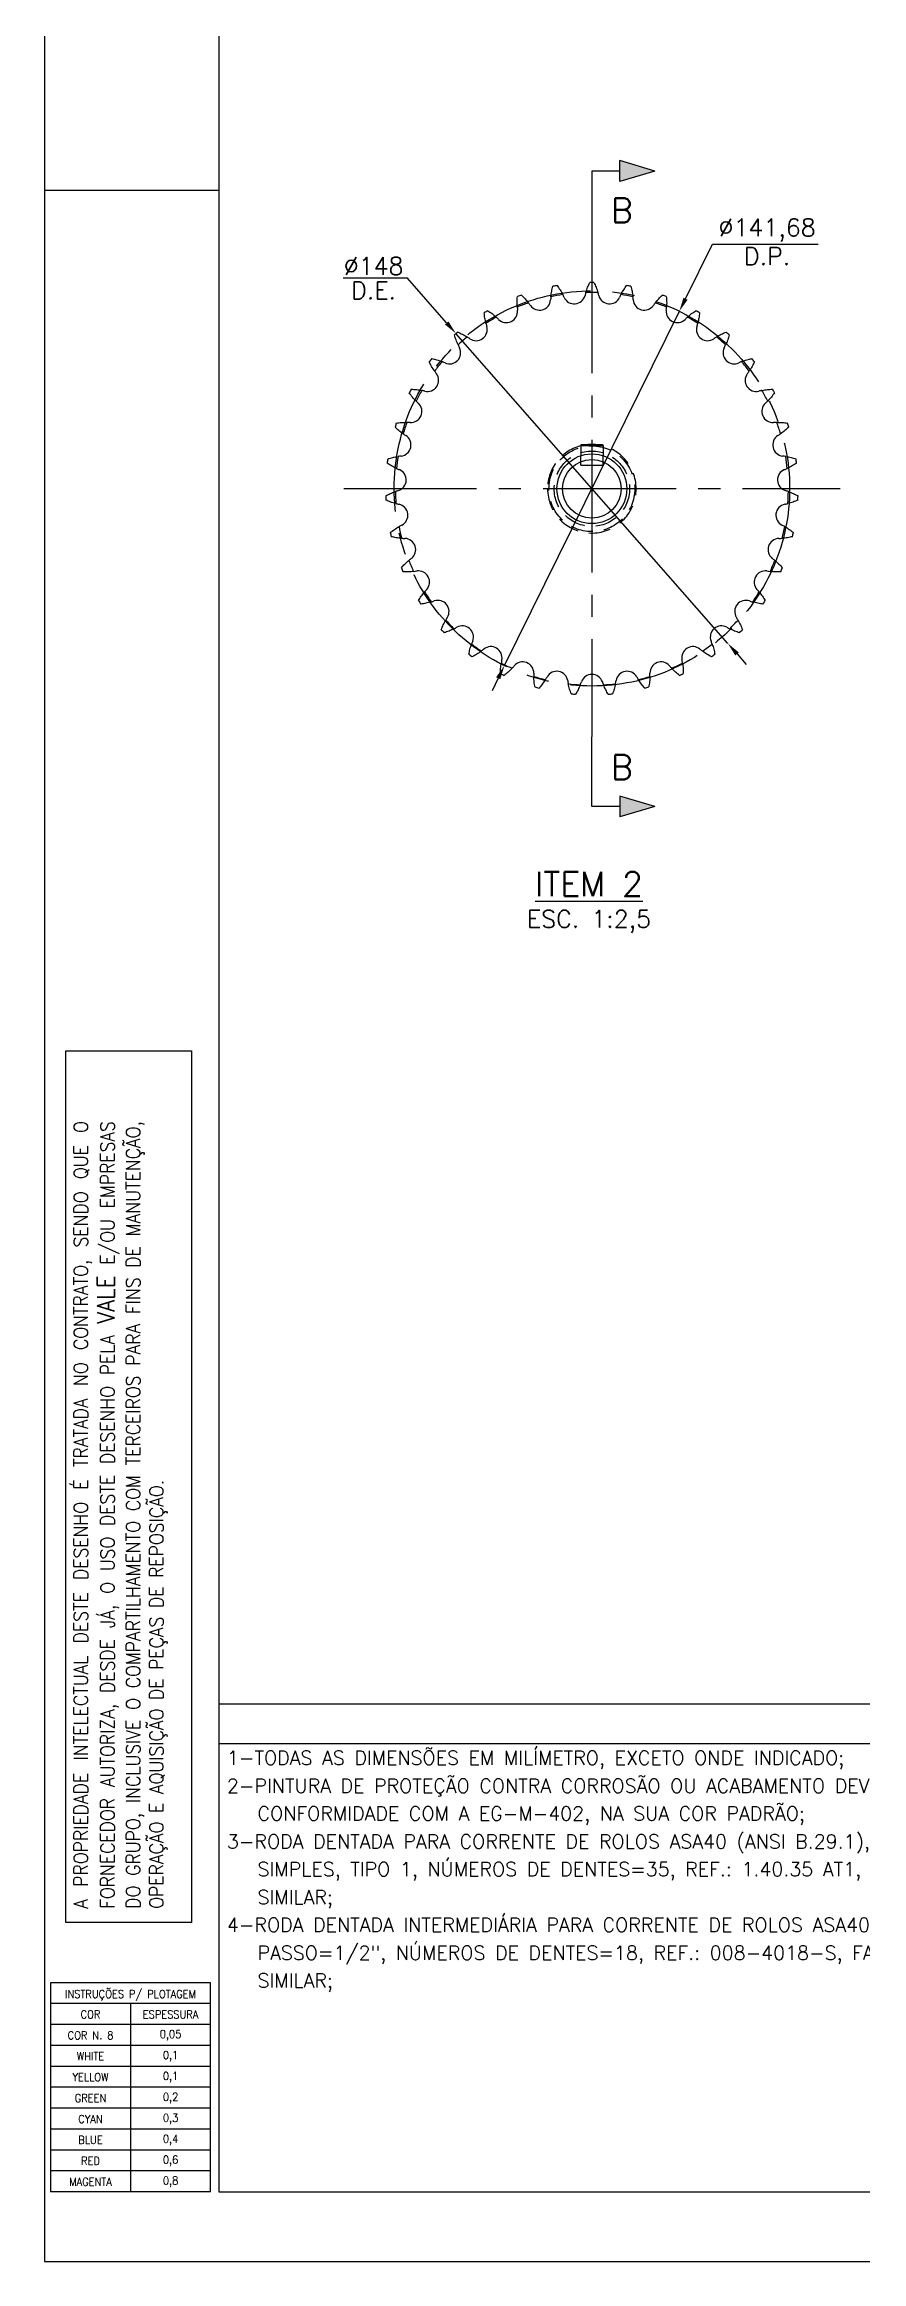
# Model space of a CAD drawing. Header units: metres. Extents: x 0 to 2102, y 0 to 1485.
# Drawn here: x 0 to 293, y 0 to 795 of the extents above; entities that cross this region are included whole.
import ezdxf
from ezdxf.enums import TextEntityAlignment as Align

# ---------------------------------------------------------------- set-up
doc = ezdxf.new("R2010")
doc.units = ezdxf.units.M
doc.header["$LTSCALE"] = 2.5
doc.linetypes.add('CENTER2', pattern=[28.575, 19.05, -3.175, 3.175, -3.175])
doc.linetypes.add('HIDDEN2', pattern=[4.7625, 3.175, -1.5875])
for name, color, linetype in [('FRL2', 2, 'Continuous'), ('FRL4', 4, 'Continuous'), ('FRL5', 5, 'Continuous'), ('FRL6', 6, 'Continuous'), ('FRL7', 7, 'Continuous'), ('FRR120', 5, 'Continuous'), ('FRR140', 5, 'Continuous'), ('FRR175', 1, 'Continuous'), ('FRR80', 3, 'Continuous'), ('GSB', 7, 'Continuous'), ('SC1', 7, 'CENTER2'), ('SDM', 7, 'Continuous'), ('SL4', 4, 'Continuous'), ('SR80', 3, 'Continuous'), ('ST1', 7, 'HIDDEN2')]:
    doc.layers.add(name, color=color, linetype=linetype)
doc.styles.add('R100', font='simplex.shx', dxfattribs={"height": 2.5})
doc.styles.add('R120', font='simplex.shx', dxfattribs={"height": 3})
doc.styles.add('R140', font='simplex.shx', dxfattribs={"height": 3.5})
doc.styles.add('R80', font='simplex.shx', dxfattribs={"height": 2})
doc.styles.add('ROMANS', font='ROMANS.SHX')
doc.dimstyles.new('2.5___1-2.5$3', dxfattribs={"dimscale": 2.5, "dimtxt": 2.5, "dimasz": 2, "dimexe": 1.5, "dimexo": 1, "dimgap": 0.5, "dimtad": 1, "dimtoh": 1, "dimzin": 12, "dimtxsty": 'ROMANS', "dimcen": 0, "dimclrd": 256, "dimclre": 256, "dimclrt": 3, "dimazin": 3, "dimtfac": 1, "dimtmove": 0, "dimatfit": 0, "dimfxl": 1, "dimlwd": -1, "dimlwe": -1, "dimarcsym": 0})

# ---------------------------------------------------------------- blocks, each defined once
blk = doc.blocks.new('A1')
blk.add_lwpolyline([(3.06, 173.62), (21.06, 173.62), (21.06, 48.62), (3.06, 48.62)], close=True)
at = {"layer": 'FRL2'}
blk.add_line((0, 297), (25, 297), dxfattribs=at)
at = {"layer": 'FRL4', "linetype": 'Continuous'}
blk.add_line((25, 74.3), (471, 74.3), dxfattribs=at)
at = {"layer": 'FRL5'}
blk.add_line((25, 80), (831, 80), dxfattribs=at)
at = {"layer": 'FRL6', "linetype": 'Continuous'}
for p, q in [((25, 584), (25, 10)), ((25, 10), (831, 10))]:
    blk.add_line(p, q, dxfattribs=at)
at = {"layer": 'FRL7', "linetype": 'Continuous'}
for p, q in [((0, 594), (0, 0)), ((0, 0), (841, 0))]:
    blk.add_line(p, q, dxfattribs=at)
at = {"layer": 'FRL7'}
for p, q in [((23.82, 40), (0.87, 40)), ((23.82, 37), (0.87, 37)), ((12.34, 37), (12.34, 10)), ((23.82, 34), (0.87, 34)), ((23.82, 31), (0.87, 31)), ((23.82, 28), (0.87, 28)), ((23.82, 25), (0.87, 25)), ((23.82, 22), (0.87, 22)), ((23.82, 19), (0.87, 19)), ((23.82, 16), (0.87, 16)), ((23.82, 13), (0.87, 13)), ((23.82, 10), (0.87, 10))]:
    blk.add_line(p, q, dxfattribs=at)
for points in [[(0.87, 40), (0.87, 10)], [(23.82, 10), (23.82, 40)]]:
    blk.add_lwpolyline(points, dxfattribs=at)
at = {"layer": 'FRL7', "style": 'ROMANS', "width": 0.9}
for s, height, p in [('INSTRUÇÕES P/ PLOTAGEM', 1.1474, (12.34, 38.33)), ('COR', 1.147, (6.61, 35.45)), ('ESPESSURA', 1.147, (18.08, 35.45)), ('COR N. 8', 1.147, (6.61, 32.45)), ('0,05', 1.147, (18.08, 32.45)), ('WHITE', 1.147, (6.61, 29.45)), ('0,1', 1.147, (18.08, 29.45)), ('YELLOW', 1.147, (6.61, 26.45)), ('0,1', 1.147, (18.08, 26.45)), ('GREEN', 1.147, (6.61, 23.45)), ('0,2', 1.147, (18.08, 23.45)), ('CYAN', 1.147, (6.61, 20.45)), ('0,3', 1.147, (18.08, 20.45)), ('BLUE', 1.147, (6.61, 17.45)), ('0,4', 1.147, (18.08, 17.45)), ('RED', 1.147, (6.61, 14.45)), ('0,6', 1.147, (18.08, 14.45)), ('MAGENTA', 1.147, (6.61, 11.45)), ('0,8', 1.147, (18.08, 11.45))]:
    blk.add_text(s, height=height, dxfattribs=at).set_placement(p, align=Align.MIDDLE)
at = {"layer": 'FRR120', "style": 'R120'}
for tag, p in [('FASE_DO_PROJETO', (659, 46.29)), ('ÁREA_E/OU_SUBÁREA', (659, 40.79)), ('TÍTULO_DO_DESENHO', (659, 35.29)), ('SUBTÍTULO_1_DO_DESENHO', (659, 29.79)), ('SUBTÍTULO_2_DO_DESENHO', (659, 24.29))]:
    blk.add_attdef(tag, p, '', height=3, dxfattribs=at)
at = {"layer": 'FRR140', "style": 'R140', "width": 0.91}
for tag, p in [('ESCALA', (671, 14.35)), ('REVISÃO', (823.5, 14.68))]:
    blk.add_attdef(tag, text='', height=3.5, dxfattribs=at).set_placement(p, align=Align.MIDDLE)
for tag, p in [('NÚMERO_DA_CONTRATADA', (687.72, 12.6)), ('NUMERO_VALE', (752.89, 12.6))]:
    blk.add_attdef(tag, p, '', height=3.5, dxfattribs=at)
at = {"layer": 'FRR175', "style": 'R120'}
for tag, p in [('CLASSIFICAÇÃO', (811.83, 67.73)), ('PROJETO', (716.31, 53.59)), ('N_PROJ_SE', (793.5, 53.59)), ('N_CONTRATO', (796.97, 47.3))]:
    blk.add_attdef(tag, text='', height=3, dxfattribs=at).set_placement(p, align=Align.MIDDLE_CENTER)
at = {"layer": 'FRR80', "insert": (4.21, 50.61), "char_height": 2, "width": 122.3537, "attachment_point": 1, "rotation": 90, "style": 'R80'}
blk.add_mtext('\\pxqj;{\\W0.9;A PROPRIEDADE INTELECTUAL DESTE DESENHO É TRATADA NO CONTRATO, SENDO QUE O FORNECEDOR AUTORIZA, DESDE JÁ, O USO DESTE DESENHO PELA \\H1.25x;\\C4;VALE\\H0.8x;\\C256; E/OU EMPRESAS DO GRUPO, INCLUSIVE O COMPARTILHAMENTO COM TERCEIROS PARA FINS DE MANUTENÇÃO, OPERAÇÃO E AQUISIÇÃO DE PEÇAS DE REPOSIÇÃO.}', dxfattribs=at)
at = {"layer": 'FRR80', "style": 'R80'}
for tag, p in [('8A_REV', (476, 77.07)), ('EMIS.', (486, 77.07)), ('PROJ.', (585, 77.07)), ('DES.', (597, 77.07)), ('VER.', (609, 77.07)), ('APR.', (621, 77.07)), ('AUT.', (633.01, 77.07)), ('7A_REV', (476, 71.37)), ('EMIS.', (486, 71.37)), ('PROJ.', (585, 71.37)), ('DES.', (597, 71.37)), ('VER.', (609, 71.37)), ('APR.', (621, 71.37)), ('AUT.', (633.01, 71.37)), ('6A_REV', (476, 65.67)), ('EMIS.', (486, 65.67)), ('PROJ.', (585, 65.67)), ('DES.', (597, 65.67)), ('VER.', (609, 65.67)), ('APR.', (621, 65.67)), ('AUT.', (633.01, 65.67)), ('5A_REV', (476, 59.97)), ('EMIS.', (486, 59.97)), ('PROJ.', (585, 59.97)), ('DES.', (597, 59.97)), ('VER.', (609, 59.97)), ('APR.', (621, 59.97)), ('AUT.', (633.01, 59.97)), ('4A_REV', (476, 54.27)), ('EMIS.', (486, 54.27)), ('PROJ.', (585, 54.27)), ('DES.', (597, 54.27)), ('VER.', (609, 54.27)), ('APR.', (621, 54.27)), ('AUT.', (633.01, 54.27)), ('3A_REV', (476, 48.57)), ('EMIS.', (486, 48.57)), ('PROJ.', (585, 48.57)), ('DES.', (597, 48.57)), ('VER.', (609, 48.57)), ('APR.', (621, 48.57)), ('AUT.', (633.01, 48.57)), ('2A_REV', (476, 42.87)), ('EMIS.', (486, 42.87)), ('PROJ.', (585, 42.87)), ('DES.', (597, 42.87)), ('VER.', (609, 42.87)), ('APR.', (621, 42.87)), ('AUT.', (633.01, 42.87)), ('1a_REV', (476, 37.17)), ('EMIS.', (486, 37.17)), ('PROJ.', (585, 37.17)), ('DES.', (597, 37.17)), ('VER.', (609, 37.17)), ('APR.', (621, 37.17)), ('AUT.', (633.01, 37.17))]:
    blk.add_attdef(tag, text='', height=2, dxfattribs=at).set_placement(p, align=Align.MIDDLE)
for p in [(492.61, 76.08), (492.61, 70.38), (492.61, 64.68), (492.61, 58.98), (492.61, 53.28), (492.61, 47.58), (492.61, 41.88), (492.61, 36.18)]:
    blk.add_attdef('DESCRIÇÃO_DA_REVISÃO', p, '', height=2, dxfattribs=at)
at = {"layer": 'FRR80', "style": 'R80', "width": 0.85}
for p in [(648, 77.07), (648, 71.37), (648, 65.67), (648, 59.97), (648, 54.27), (648, 48.57), (648, 42.87), (648, 37.17)]:
    blk.add_attdef('DATA', text='', height=2, dxfattribs=at).set_placement(p, align=Align.MIDDLE)
blk = doc.blocks.new('*D21')
at = {"layer": 'Defpoints', "color": 0, "transparency": 16777216}
for p in [(227.47, 699.16), (164.79, 572.1)]:
    blk.add_point(p, dxfattribs=at)
at = {"layer": 'SDM', "transparency": 16777216}
for p, q in [((229.68, 703.64), (239.35, 723.25)), ((239.35, 723.25), (277.21, 723.25)), ((164.79, 572.1), (227.47, 699.16)), ((162.58, 567.61), (160.37, 563.13))]:
    blk.add_line(p, q, dxfattribs=at)
for points in [[(228.93, 704.01), (230.42, 703.27), (227.47, 699.16)], [(161.83, 567.98), (163.33, 567.24), (164.79, 572.1)]]:
    blk.add_solid(points, dxfattribs=at)
at = {"layer": 'SDM', "color": 3, "transparency": 16777216, "char_height": 6.25, "attachment_point": 5, "style": 'ROMANS'}
for s, insert in [('∅141,68', (258.9, 728.22)), ('D.P.', (258.9, 718.88))]:
    blk.add_mtext(s, dxfattribs=dict(at, insert=insert))
blk = doc.blocks.new('*D20')
at = {"layer": 'Defpoints', "color": 0, "transparency": 16777216}
for p in [(147.41, 691.2), (244.84, 580.06)]:
    blk.add_point(p, dxfattribs=at)
at = {"layer": 'SDM', "transparency": 16777216}
for p, q in [((130.05, 711), (107.08, 711)), ((144.11, 694.96), (130.05, 711)), ((244.84, 580.06), (147.41, 691.2)), ((248.14, 576.3), (251.44, 572.54))]:
    blk.add_line(p, q, dxfattribs=at)
for points in [[(144.74, 695.51), (143.49, 694.41), (147.41, 691.2)], [(248.77, 576.85), (247.51, 575.75), (244.84, 580.06)]]:
    blk.add_solid(points, dxfattribs=at)
at = {"layer": 'SDM', "color": 3, "transparency": 16777216, "char_height": 6.25, "attachment_point": 5, "style": 'ROMANS'}
for s, insert in [('%%C148', (117.94, 715.37)), ('D.E.', (117.94, 706.62))]:
    blk.add_mtext(s, dxfattribs=dict(at, insert=insert))
blk = doc.blocks.new('SIMB_CORTE_2')
at = {"layer": 'GSB'}
blk.add_hatch(color=2, dxfattribs=at).paths.add_polyline_path([(1.5, -4), (-1.5, -4), (0, -9)])
at = {"layer": 'GSB', "color": 1}
for p, q in [((0, -4), (0, 0)), ((0, 0), (10, 0)), ((0, -9), (-1.5, -4)), ((1.5, -4), (-1.5, -4)), ((0, -9), (1.5, -4))]:
    blk.add_line(p, q, dxfattribs=at)
at = {"layer": 'GSB', "color": 3, "style": 'R100'}
blk.add_attdef('XXXX', (-0.6, 1.57), '', height=2.5, dxfattribs=at)
at = {"layer": 'GSB', "color": 4, "style": 'R140'}
blk.add_attdef('A', text='', height=3.5, dxfattribs=at).set_placement((5.64, -4.29), align=Align.MIDDLE)
blk = doc.blocks.new('CORTE')
at = {"layer": 'GSB', "color": 4, "style": 'R140'}
blk.add_attdef('%%UCORTE', text='', height=3.5, dxfattribs=at).set_placement((-0.25, 2.38), align=Align.MIDDLE_CENTER)
at = {"layer": 'GSB', "color": 3, "style": 'R100'}
blk.add_attdef('ESC.', text='', height=2.5, dxfattribs=at).set_placement((-0.25, -2.62), align=Align.MIDDLE_CENTER)

msp = doc.modelspace()

# ---------------------------------------------------------------- linework, layer by layer
at = {"layer": 'SC1'}
for p, q in [((196.128, 724.528), (196.128, 546.728)), ((107.228, 635.628), (285.028, 635.628))]:
    msp.add_line(p, q, dxfattribs=at)
msp.add_circle((196.128, 635.628), 70.84, dxfattribs=at)
at = {"layer": 'SL4'}
for p, q in [((192.128, 651.062), (192.128, 651.012)), ((192.128, 651.012), (192.128, 647.355)), ((192.128, 651.012), (200.128, 651.012)), ((199.878, 651.312), (192.378, 651.312)), ((200.128, 651.012), (200.128, 651.062)), ((200.128, 651.012), (200.128, 647.355))]:
    msp.add_line(p, q, dxfattribs=at)
at = {"layer": 'SL4', "flags": 128}
for points in [[(192.698, 651.012), (192.898, 651.055), (194.587, 651.312)], [(197.669, 651.312), (199.358, 651.055), (199.558, 651.012)]]:
    msp.add_lwpolyline(points, dxfattribs=at)
at = {"layer": 'SL4'}
for radius in [12.5, 10.5]:
    msp.add_circle((196.128, 635.512), radius, dxfattribs=at)
for centre, radius, start, end in [((196.128, 635.512), 73.9, 99.704218, 100.867211), ((196.128, 635.512), 73.9, 89.418504, 90.581496), ((196.128, 635.512), 73.9, 79.132789, 80.295782), ((165.513, 699.085), 4, 225.784326, 5.644246), ((196.128, 635.512), 70.4, 108.813061, 112.329797), ((190.249, 702.094), 20.92, 184.0035, 187.180778), ((196.128, 635.512), 73.9, 109.989932, 111.152925), ((156.748, 689.521), 20.92, 33.962079, 37.139357), ((177.356, 703.53), 4, 215.498612, 355.358531), ((202.232, 702.074), 20.92, 173.717785, 176.895064), ((196.128, 635.512), 70.4, 98.527346, 102.044082), ((167.025, 695.684), 20.92, 23.676365, 26.853643), ((189.803, 705.789), 4, 205.212897, 345.072817), ((214.019, 699.914), 20.92, 163.432071, 166.609349), ((196.128, 635.512), 70.4, 88.241632, 91.758368), ((178.237, 699.914), 20.92, 13.390651, 16.567929), ((202.453, 705.789), 4, 194.927183, 334.787103), ((225.231, 695.684), 20.92, 153.146357, 156.323635), ((196.128, 635.512), 70.4, 77.955918, 81.472654), ((190.023, 702.074), 20.92, 3.104936, 6.282215), ((214.9, 703.53), 4, 184.641469, 324.501388), ((235.507, 689.521), 20.92, 142.860643, 146.037921), ((196.128, 635.512), 70.4, 67.670203, 71.186939), ((196.128, 635.512), 73.9, 68.847075, 70.010068), ((226.743, 699.085), 4, 174.355754, 314.215674), ((202.007, 702.094), 20.92, 352.819222, 355.9965), ((196.128, 635.512), 73.9, 130.561361, 131.724353), ((154.653, 692.597), 4, 236.07004, 15.92996), ((196.128, 635.512), 73.9, 120.275647, 121.438639), ((196.128, 635.512), 70.4, 119.098775, 122.615511), ((178.455, 699.974), 20.92, 194.289214, 197.466492), ((147.738, 681.621), 20.92, 44.247794, 47.425072), ((244.518, 681.621), 20.92, 132.574928, 135.752206), ((196.128, 635.512), 70.4, 57.384489, 60.901225), ((196.128, 635.512), 73.9, 58.561361, 59.724353), ((237.602, 692.597), 4, 164.07004, 303.92996), ((213.801, 699.974), 20.92, 342.533508, 345.710786), ((196.128, 635.512), 73.9, 48.275647, 49.438639), ((145.127, 684.274), 4, 246.355754, 26.215674), ((196.128, 635.512), 70.4, 129.384489, 132.901225), ((167.229, 695.783), 20.92, 204.574928, 207.752206), ((140.282, 672.24), 20.92, 54.533508, 57.710786), ((251.973, 672.24), 20.92, 122.289214, 125.466492), ((196.128, 635.512), 70.4, 47.098775, 50.615511), ((247.129, 684.274), 4, 153.784326, 293.644246), ((225.027, 695.783), 20.92, 332.247794, 335.425072), ((137.24, 674.384), 4, 256.641469, 36.501388), ((196.128, 635.512), 73.9, 140.847075, 142.010068), ((196.128, 635.512), 70.4, 139.670203, 143.186939), ((156.932, 689.654), 20.92, 214.860643, 218.037921), ((134.622, 661.678), 20.92, 64.819222, 67.9965), ((257.634, 661.678), 20.92, 112.0035, 115.180778), ((196.128, 635.512), 70.4, 36.813061, 40.329797), ((255.016, 674.384), 4, 143.498612, 283.358531), ((235.324, 689.654), 20.92, 321.962079, 325.139357), ((196.128, 635.512), 73.9, 37.989932, 39.152925), ((196.128, 635.512), 73.9, 151.132789, 152.295782), ((196.128, 635.512), 70.4, 149.955918, 153.472654), ((130.938, 650.275), 20.92, 75.104936, 78.282215), ((261.318, 650.275), 20.92, 101.717785, 104.895064), ((196.128, 635.512), 70.4, 26.527346, 30.044082), ((196.128, 635.512), 73.9, 27.704218, 28.867211), ((131.245, 663.245), 4, 266.927183, 46.787103), ((147.894, 681.785), 20.92, 225.146357, 228.323635), ((261.01, 663.245), 4, 133.212897, 273.072817), ((244.361, 681.785), 20.92, 311.676365, 314.853643), ((196.128, 635.512), 73.9, 161.418504, 162.581496), ((127.336, 651.214), 4, 277.212897, 57.072817), ((196.128, 635.512), 70.4, 160.241632, 163.758368), ((140.407, 672.429), 20.92, 235.432071, 238.609349), ((129.35, 638.398), 20.92, 85.390651, 88.567929), ((264.92, 651.214), 4, 122.927183, 262.787103), ((262.906, 638.398), 20.92, 91.432071, 94.609349), ((196.128, 635.512), 70.4, 16.241632, 19.758368), ((251.849, 672.429), 20.92, 301.390651, 304.567929), ((196.128, 635.512), 73.9, 17.418504, 18.581496), ((196.128, 635.512), 73.9, 171.704218, 172.867211), ((196.128, 635.512), 70.4, 170.527346, 174.044082), ((129.908, 626.428), 20.92, 95.676365, 98.853643), ((192.378, 651.062), 0.25, 90, 180), ((199.878, 651.062), 0.25, 0, 90), ((262.348, 626.428), 20.92, 81.146357, 84.323635), ((196.128, 635.512), 70.4, 5.955918, 9.472654), ((196.128, 635.512), 73.9, 7.132789, 8.295782), ((134.711, 661.887), 20.92, 245.717785, 248.895064), ((125.638, 638.678), 4, 287.498612, 67.358531), ((266.618, 638.678), 4, 112.641469, 252.501388), ((257.545, 661.887), 20.92, 291.104936, 294.282215), ((196.128, 635.512), 73.9, 181.989932, 183.152925), ((132.594, 614.75), 20.92, 105.962079, 109.139357), ((196.128, 635.512), 70.4, 180.813061, 184.329797), ((130.989, 650.496), 20.92, 256.0035, 259.180778), ((126.206, 626.041), 4, 297.784326, 77.644246), ((266.05, 626.041), 4, 102.355754, 242.215674), ((261.267, 650.496), 20.92, 280.819222, 283.9965), ((259.662, 614.75), 20.92, 70.860643, 74.037921), ((196.128, 635.512), 70.4, 355.670203, 359.186939), ((196.128, 635.512), 73.9, 356.847075, 358.010068), ((137.322, 603.739), 20.92, 116.247794, 119.425072), ((196.128, 635.512), 70.4, 191.098775, 194.615511), ((254.933, 603.739), 20.92, 60.574928, 63.752206), ((196.128, 635.512), 70.4, 345.384489, 348.901225), ((196.128, 635.512), 73.9, 192.275647, 193.438639), ((129.36, 638.624), 20.92, 266.289214, 269.466492), ((129.021, 613.708), 4, 308.07004, 87.92996), ((263.235, 613.708), 4, 92.07004, 231.92996), ((262.896, 638.624), 20.92, 270.533508, 273.710786), ((196.128, 635.512), 73.9, 346.561361, 347.724353), ((196.128, 635.512), 73.9, 202.561361, 203.724353), ((143.941, 593.749), 20.92, 126.533508, 129.710786), ((196.128, 635.512), 70.4, 201.384489, 204.901225), ((129.877, 626.653), 20.92, 276.574928, 279.752206), ((133.992, 602.076), 4, 318.355754, 98.215674), ((258.263, 602.076), 4, 81.784326, 221.644246), ((262.379, 626.653), 20.92, 260.247794, 263.425072), ((196.128, 635.512), 70.4, 335.098775, 338.615511), ((248.315, 593.749), 20.92, 50.289214, 53.466492), ((196.128, 635.512), 73.9, 336.275647, 337.438639), ((152.236, 585.102), 20.92, 136.819222, 139.9965), ((196.128, 635.512), 70.4, 211.670203, 215.186939), ((196.128, 635.512), 70.4, 324.813061, 328.329797), ((240.019, 585.102), 20.92, 40.0035, 43.180778), ((196.128, 635.512), 73.9, 212.847075, 214.010068), ((132.524, 614.965), 20.92, 286.860643, 290.037921), ((140.961, 591.518), 4, 328.641469, 108.501388), ((161.943, 578.075), 20.92, 147.104936, 150.282215), ((196.128, 635.512), 70.4, 221.955918, 225.472654), ((196.128, 635.512), 70.4, 314.527346, 318.044082), ((251.294, 591.518), 4, 71.498612, 211.358531), ((230.313, 578.075), 20.92, 29.717785, 32.895064), ((259.732, 614.965), 20.92, 249.962079, 253.139357), ((196.128, 635.512), 73.9, 325.989932, 327.152925), ((196.128, 635.512), 73.9, 223.132789, 224.295782), ((137.215, 603.939), 20.92, 297.146357, 300.323635), ((149.703, 582.375), 4, 338.927183, 118.787103), ((172.748, 572.894), 20.92, 157.390651, 160.567929), ((242.553, 582.375), 4, 61.212897, 201.072817), ((219.508, 572.894), 20.92, 19.432071, 22.609349), ((255.041, 603.939), 20.92, 239.676365, 242.853643), ((196.128, 635.512), 73.9, 315.704218, 316.867211), ((196.128, 635.512), 73.9, 233.418504, 234.581496), ((196.128, 635.512), 70.4, 232.241632, 235.758368), ((143.799, 593.927), 20.92, 307.432071, 310.609349), ((159.937, 574.94), 4, 349.212897, 129.072817), ((184.305, 569.726), 20.92, 167.676365, 170.853643), ((196.128, 635.512), 70.4, 242.527346, 246.044082), ((171.335, 569.451), 4, 359.498612, 139.358531), ((220.921, 569.451), 4, 40.641469, 180.501388), ((196.128, 635.512), 70.4, 293.955918, 297.472654), ((232.318, 574.94), 4, 50.927183, 190.787103), ((207.951, 569.726), 20.92, 9.146357, 12.323635), ((248.456, 593.927), 20.92, 229.390651, 232.567929), ((196.128, 635.512), 70.4, 304.241632, 307.758368), ((196.128, 635.512), 73.9, 305.418504, 306.581496), ((196.128, 635.512), 73.9, 243.704218, 244.867211), ((152.066, 585.251), 20.92, 317.717785, 320.895064), ((196.241, 568.672), 20.92, 177.962079, 181.139357), ((196.128, 635.512), 70.4, 252.813061, 256.329797), ((196.128, 635.512), 73.9, 253.989932, 255.152925), ((161.748, 578.191), 20.92, 328.0035, 331.180778), ((183.529, 566.086), 4, 9.784326, 149.644246), ((208.174, 569.766), 20.92, 188.247794, 191.425072), ((196.128, 635.512), 70.4, 263.098775, 266.615511), ((172.536, 572.974), 20.92, 338.289214, 341.466492), ((196.128, 564.952), 4, 20.07004, 159.92996), ((219.72, 572.974), 20.92, 198.533508, 201.710786), ((196.128, 635.512), 70.4, 273.384489, 276.901225), ((184.082, 569.766), 20.92, 348.574928, 351.752206), ((208.727, 566.086), 4, 30.355754, 170.215674), ((230.508, 578.191), 20.92, 208.819222, 211.9965), ((196.128, 635.512), 70.4, 283.670203, 287.186939), ((196.128, 635.512), 73.9, 284.847075, 286.010068), ((196.015, 568.672), 20.92, 358.860643, 2.037921), ((240.19, 585.251), 20.92, 219.104936, 222.282215), ((196.128, 635.512), 73.9, 295.132789, 296.295782), ((196.128, 635.512), 73.9, 264.275647, 265.438639), ((196.128, 635.512), 73.9, 274.561361, 275.724353)]:
    msp.add_arc(centre, radius, start, end, dxfattribs=at)
for points, knots in [([(181.438, 704.363), (181.527, 705.016), (181.704, 706.323), (182.032, 707.499), (182.195, 708.087)], [0, 0, 0, 0, 0.4999989, 1, 1, 1, 1]), ([(183.671, 708.355), (184.031, 707.862), (184.751, 706.876), (185.376, 705.715), (185.689, 705.134)], [0, 0, 0, 0, 0.500001, 1, 1, 1, 1]), ([(193.968, 705.879), (194.172, 706.506), (194.58, 707.761), (195.112, 708.859), (195.378, 709.409)], [0, 0, 0, 0, 0.4999989, 1, 1, 1, 1]), ([(196.878, 709.409), (197.144, 708.859), (197.676, 707.761), (198.084, 706.506), (198.288, 705.879)], [0, 0, 0, 0, 0.5000011, 1, 1, 1, 1]), ([(206.567, 705.134), (206.88, 705.715), (207.505, 706.876), (208.225, 707.862), (208.585, 708.355)], [0, 0, 0, 0, 0.499999, 1, 1, 1, 1]), ([(210.06, 708.087), (210.224, 707.499), (210.551, 706.323), (210.729, 705.016), (210.818, 704.363)], [0, 0, 0, 0, 0.5000011, 1, 1, 1, 1]), ([(169.38, 700.633), (169.351, 701.292), (169.292, 702.61), (169.404, 703.825), (169.46, 704.433)], [0, 0, 0, 0, 0.4999989, 1, 1, 1, 1]), ([(170.865, 704.96), (171.307, 704.539), (172.191, 703.698), (173.014, 702.667), (173.425, 702.151)], [0, 0, 0, 0, 0.500001, 1, 1, 1, 1]), ([(218.831, 702.151), (219.242, 702.667), (220.065, 703.698), (220.949, 704.539), (221.391, 704.96)], [0, 0, 0, 0, 0.499999, 1, 1, 1, 1]), ([(222.795, 704.433), (222.851, 703.825), (222.963, 702.61), (222.905, 701.292), (222.875, 700.633)], [0, 0, 0, 0, 0.5000011, 1, 1, 1, 1]), ([(148.074, 691.655), (148.635, 691.416), (149.759, 690.939), (150.891, 690.263), (151.458, 689.925)], [0, 0, 0, 0, 0.5000011, 1, 1, 1, 1]), ([(158.182, 694.811), (158.036, 695.454), (157.743, 696.74), (157.636, 697.956), (157.583, 698.564)], [0, 0, 0, 0, 0.4999989, 1, 1, 1, 1]), ([(158.87, 699.333), (159.381, 698.998), (160.401, 698.328), (161.394, 697.46), (161.891, 697.027)], [0, 0, 0, 0, 0.500001, 1, 1, 1, 1]), ([(230.365, 697.027), (230.861, 697.46), (231.855, 698.328), (232.875, 698.998), (233.385, 699.333)], [0, 0, 0, 0, 0.499999, 1, 1, 1, 1]), ([(234.673, 698.564), (234.62, 697.956), (234.513, 696.74), (234.22, 695.454), (234.073, 694.811)], [0, 0, 0, 0, 0.5000011, 1, 1, 1, 1]), ([(240.798, 689.925), (241.364, 690.263), (242.497, 690.939), (243.621, 691.416), (244.182, 691.655)], [0, 0, 0, 0, 0.4999989, 1, 1, 1, 1]), ([(148.204, 687.082), (147.945, 687.689), (147.427, 688.902), (147.105, 690.079), (146.944, 690.668)], [0, 0, 0, 0, 0.4999989, 1, 1, 1, 1]), ([(245.312, 690.668), (245.151, 690.079), (244.829, 688.902), (244.311, 687.689), (244.052, 687.082)], [0, 0, 0, 0, 0.5000011, 1, 1, 1, 1]), ([(139.766, 677.697), (139.403, 678.247), (138.677, 679.348), (138.149, 680.449), (137.886, 681)], [0, 0, 0, 0, 0.4999989, 1, 1, 1, 1]), ([(138.821, 682.172), (139.416, 682.038), (140.607, 681.769), (141.842, 681.306), (142.46, 681.074)], [0, 0, 0, 0, 0.5000011, 1, 1, 1, 1]), ([(249.796, 681.074), (250.414, 681.306), (251.649, 681.769), (252.839, 682.038), (253.435, 682.172)], [0, 0, 0, 0, 0.4999989, 1, 1, 1, 1]), ([(254.37, 681), (254.106, 680.449), (253.579, 679.348), (252.853, 678.247), (252.49, 677.697)], [0, 0, 0, 0, 0.5000011, 1, 1, 1, 1]), ([(133.139, 666.955), (132.684, 667.432), (131.773, 668.385), (131.057, 669.374), (130.7, 669.869)], [0, 0, 0, 0, 0.49999897, 1, 1, 1, 1]), ([(131.411, 671.19), (132.02, 671.164), (133.24, 671.112), (134.538, 670.877), (135.187, 670.759)], [0, 0, 0, 0, 0.5000011, 1, 1, 1, 1]), ([(257.069, 670.759), (257.718, 670.877), (259.016, 671.112), (260.235, 671.164), (260.845, 671.19)], [0, 0, 0, 0, 0.4999989, 1, 1, 1, 1]), ([(261.556, 669.869), (261.198, 669.374), (260.483, 668.385), (259.572, 667.432), (259.116, 666.955)], [0, 0, 0, 0, 0.500001, 1, 1, 1, 1]), ([(128.537, 655.202), (128.004, 655.59), (126.937, 656.366), (126.057, 657.212), (125.617, 657.634)], [0, 0, 0, 0, 0.499999, 1, 1, 1, 1]), ([(126.08, 659.061), (126.685, 659.144), (127.894, 659.311), (129.213, 659.311), (129.873, 659.311)], [0, 0, 0, 0, 0.5000011, 1, 1, 1, 1]), ([(262.383, 659.311), (263.043, 659.311), (264.362, 659.311), (265.571, 659.144), (266.176, 659.061)], [0, 0, 0, 0, 0.4999989, 1, 1, 1, 1]), ([(266.639, 657.634), (266.199, 657.212), (265.318, 656.366), (264.252, 655.59), (263.718, 655.202)], [0, 0, 0, 0, 0.50000097, 1, 1, 1, 1]), ([(126.108, 642.817), (125.514, 643.104), (124.326, 643.676), (123.308, 644.351), (122.8, 644.689)], [0, 0, 0, 0, 0.499999, 1, 1, 1, 1]), ([(123.001, 646.175), (123.581, 646.365), (124.741, 646.745), (126.039, 646.981), (126.688, 647.099)], [0, 0, 0, 0, 0.5000011, 1, 1, 1, 1]), ([(265.568, 647.099), (266.217, 646.981), (267.515, 646.745), (268.675, 646.365), (269.255, 646.175)], [0, 0, 0, 0, 0.4999989, 1, 1, 1, 1]), ([(269.456, 644.689), (268.947, 644.351), (267.93, 643.676), (266.742, 643.104), (266.148, 642.817)], [0, 0, 0, 0, 0.500001, 1, 1, 1, 1]), ([(122.272, 632.946), (122.809, 633.237), (123.883, 633.817), (125.118, 634.281), (125.735, 634.513)], [0, 0, 0, 0, 0.5000011, 1, 1, 1, 1]), ([(125.929, 630.197), (125.293, 630.373), (124.022, 630.724), (122.9, 631.207), (122.34, 631.448)], [0, 0, 0, 0, 0.4999989, 1, 1, 1, 1]), ([(269.916, 631.448), (269.355, 631.207), (268.234, 630.724), (266.963, 630.373), (266.327, 630.197)], [0, 0, 0, 0, 0.5000011, 1, 1, 1, 1]), ([(266.521, 634.513), (267.138, 634.281), (268.373, 633.817), (269.446, 633.237), (269.983, 632.946)], [0, 0, 0, 0, 0.4999989, 1, 1, 1, 1]), ([(123.918, 619.8), (124.394, 620.182), (125.347, 620.945), (126.479, 621.622), (127.045, 621.96)], [0, 0, 0, 0, 0.500001, 1, 1, 1, 1]), ([(265.211, 621.96), (265.777, 621.622), (266.909, 620.945), (267.862, 620.182), (268.338, 619.8)], [0, 0, 0, 0, 0.499999, 1, 1, 1, 1]), ([(128.006, 617.748), (127.349, 617.808), (126.035, 617.926), (124.846, 618.201), (124.251, 618.338)], [0, 0, 0, 0, 0.4999989, 1, 1, 1, 1]), ([(268.004, 618.338), (267.41, 618.201), (266.22, 617.926), (264.907, 617.808), (264.25, 617.748)], [0, 0, 0, 0, 0.5000011, 1, 1, 1, 1]), ([(127.884, 607.159), (128.284, 607.619), (129.085, 608.54), (130.078, 609.409), (130.575, 609.843)], [0, 0, 0, 0, 0.500001, 1, 1, 1, 1]), ([(132.273, 605.87), (131.616, 605.811), (130.302, 605.694), (129.083, 605.751), (128.473, 605.78)], [0, 0, 0, 0, 0.4999989, 1, 1, 1, 1]), ([(263.783, 605.78), (263.173, 605.751), (261.954, 605.694), (260.64, 605.811), (259.983, 605.87)], [0, 0, 0, 0, 0.5000011, 1, 1, 1, 1]), ([(261.681, 609.843), (262.178, 609.409), (263.171, 608.54), (263.972, 607.619), (264.372, 607.159)], [0, 0, 0, 0, 0.499999, 1, 1, 1, 1]), ([(134.043, 595.429), (134.355, 595.954), (134.979, 597.003), (135.801, 598.035), (136.212, 598.55)], [0, 0, 0, 0, 0.5000011, 1, 1, 1, 1]), ([(256.044, 598.55), (256.455, 598.035), (257.277, 597.003), (257.901, 595.954), (258.213, 595.429)], [0, 0, 0, 0, 0.4999989, 1, 1, 1, 1]), ([(138.592, 594.945), (137.956, 594.769), (136.684, 594.419), (135.474, 594.258), (134.869, 594.177)], [0, 0, 0, 0, 0.4999989, 1, 1, 1, 1]), ([(142.198, 584.988), (142.411, 585.559), (142.837, 586.703), (143.462, 587.865), (143.774, 588.446)], [0, 0, 0, 0, 0.50000108, 1, 1, 1, 1]), ([(248.481, 588.446), (248.794, 587.865), (249.418, 586.703), (249.845, 585.559), (250.058, 584.988)], [0, 0, 0, 0, 0.4999989, 1, 1, 1, 1]), ([(257.386, 594.177), (256.782, 594.258), (255.572, 594.419), (254.3, 594.769), (253.664, 594.945)], [0, 0, 0, 0, 0.5000011, 1, 1, 1, 1]), ([(146.76, 585.323), (146.166, 585.037), (144.977, 584.465), (143.815, 584.091), (143.234, 583.903)], [0, 0, 0, 0, 0.4999989, 1, 1, 1, 1]), ([(249.021, 583.903), (248.441, 584.091), (247.279, 584.465), (246.09, 585.037), (245.496, 585.323)], [0, 0, 0, 0, 0.5000011, 1, 1, 1, 1]), ([(152.086, 576.17), (152.194, 576.771), (152.409, 577.972), (152.816, 579.227), (153.02, 579.854)], [0, 0, 0, 0, 0.5000011, 1, 1, 1, 1]), ([(156.515, 577.315), (155.981, 576.927), (154.914, 576.152), (153.838, 575.576), (153.3, 575.288)], [0, 0, 0, 0, 0.4999989, 1, 1, 1, 1]), ([(163.39, 569.26), (163.388, 569.87), (163.386, 571.091), (163.562, 572.398), (163.651, 573.051)], [0, 0, 0, 0, 0.5000011, 1, 1, 1, 1]), ([(228.605, 573.051), (228.693, 572.398), (228.87, 571.091), (228.867, 569.87), (228.866, 569.26)], [0, 0, 0, 0, 0.4999989, 1, 1, 1, 1]), ([(238.956, 575.288), (238.418, 575.576), (237.342, 576.152), (236.275, 576.927), (235.741, 577.315)], [0, 0, 0, 0, 0.5000011, 1, 1, 1, 1]), ([(239.236, 579.854), (239.44, 579.227), (239.847, 577.972), (240.062, 576.771), (240.17, 576.17)], [0, 0, 0, 0, 0.4999989, 1, 1, 1, 1]), ([(167.543, 571.177), (167.087, 570.7), (166.175, 569.747), (165.219, 568.988), (164.741, 568.609)], [0, 0, 0, 0, 0.499999, 1, 1, 1, 1]), ([(175.746, 564.479), (175.635, 565.079), (175.415, 566.28), (175.355, 567.597), (175.325, 568.256)], [0, 0, 0, 0, 0.5000011, 1, 1, 1, 1]), ([(179.49, 567.107), (179.127, 566.556), (178.399, 565.456), (177.594, 564.538), (177.192, 564.08)], [0, 0, 0, 0, 0.499999, 1, 1, 1, 1]), ([(188.757, 561.981), (188.541, 562.552), (188.11, 563.694), (187.816, 564.98), (187.669, 565.622)], [0, 0, 0, 0, 0.5000011, 1, 1, 1, 1]), ([(191.972, 565.235), (191.712, 564.629), (191.193, 563.416), (190.565, 562.37), (190.251, 561.846)], [0, 0, 0, 0, 0.499999, 1, 1, 1, 1]), ([(202.005, 561.846), (201.691, 562.37), (201.062, 563.416), (200.543, 564.629), (200.284, 565.235)], [0, 0, 0, 0, 0.500001, 1, 1, 1, 1]), ([(204.587, 565.622), (204.44, 564.98), (204.146, 563.694), (203.715, 562.552), (203.499, 561.981)], [0, 0, 0, 0, 0.4999989, 1, 1, 1, 1]), ([(215.064, 564.08), (214.661, 564.538), (213.856, 565.456), (213.129, 566.556), (212.766, 567.107)], [0, 0, 0, 0, 0.500001, 1, 1, 1, 1]), ([(216.93, 568.256), (216.901, 567.597), (216.841, 566.28), (216.62, 565.079), (216.51, 564.479)], [0, 0, 0, 0, 0.4999989, 1, 1, 1, 1]), ([(227.515, 568.609), (227.036, 568.988), (226.08, 569.747), (225.169, 570.7), (224.713, 571.177)], [0, 0, 0, 0, 0.500001, 1, 1, 1, 1])]:
    msp.add_open_spline(points, degree=3, knots=knots, dxfattribs=at)
at = {"layer": 'ST1'}
for p, q in [((192.128, 644.012), (192.128, 647.355)), ((192.128, 644.012), (200.128, 644.012)), ((200.128, 644.012), (200.128, 647.355))]:
    msp.add_line(p, q, dxfattribs=at)
for radius in [15.375, 13.5, 13.5]:
    msp.add_circle((196.128, 635.512), radius, dxfattribs=at)
for start, end in [(102.478289, 180), (180, 77.521711), (84.428367, 95.571633)]:
    msp.add_arc((196.128, 635.512), 15.875, start, end, dxfattribs=at)

# ---------------------------------------------------------------- block references
at = {"xscale": 2.5, "yscale": 2.5, "zscale": 2.5}
msp.add_blockref('A1', (0, 0), dxfattribs=at)
at = {"layer": 'GSB'}
ref = msp.add_blockref('SIMB_CORTE_2', (196.128, 749.412), dxfattribs=dict(at, xscale=-2.5, yscale=2.5, zscale=2.5, rotation=89.99999999999993))
ref.add_attrib('A', 'B', dxfattribs={"color": 4, "height": 8.75, "style": 'R140'}).set_placement((206.861, 735.32), align=Align.MIDDLE)
ref = msp.add_blockref('SIMB_CORTE_2', (196.128, 521.612), dxfattribs=dict(at, xscale=2.5, yscale=2.5, zscale=2.5, rotation=89.99999999999999))
ref.add_attrib('A', 'B', dxfattribs={"color": 4, "height": 8.75, "style": 'R140'}).set_placement((206.861, 535.704), align=Align.MIDDLE)
at = {"layer": 'GSB', "xscale": 2.5, "yscale": 2.5, "zscale": 2.5}
msp.add_blockref('CORTE', (195.739, 487.863), dxfattribs=at).add_auto_attribs({'%%UCORTE': '%%uITEM 2', 'ESC.': 'ESC. 1:2,5'})

# ---------------------------------------------------------------- texts
at = {"layer": 'SR80', "style": 'R80'}
for s, p in [('1-TODAS AS DIMENSÕES EM MILÍMETRO, EXCETO ONDE INDICADO;', (65.382, 178.093)), ('2-PINTURA DE PROTEÇÃO CONTRA CORROSÃO OU ACABAMENTO DEVERÁ ESTAR EM', (65.382, 168.113)), ('CONFORMIDADE COM A EG-M-402, NA SUA COR PADRÃO;', (76.353, 158.133)), ('3-RODA DENTADA PARA CORRENTE DE ROLOS ASA40 (ANSI B.29.1), PASSO=1/2", ', (65.382, 148.152)), ('SIMPLES, TIPO 1, NÚMEROS DE DENTES=35, REF.: 1.40.35 AT1, FAB.: MTEK OU', (76.353, 138.172)), ('SIMILAR;', (76.353, 128.192)), ('4-RODA DENTADA INTERMEDIÁRIA PARA CORRENTE DE ROLOS ASA40 (ANSI B.29.1),  ', (65.382, 118.212)), ('PASSO=1/2", NÚMEROS DE DENTES=18, REF.: 008-4018-S, FAB.: TIMKEN OU', (76.353, 108.231)), ('SIMILAR;', (76.353, 98.251))]:
    msp.add_text(s, height=5, dxfattribs=at).set_placement(p)

# ---------------------------------------------------------------- dimensions: what is measured, and where the dimension line sits
at = {"layer": 'SDM'}
for p1, p2, text, picture, middle in [((164.79, 572.096), (227.465, 699.159), '<>\\XD.P.', '*D21', (258.902, 723.251)), ((244.845, 580.059), (147.411, 691.196), '%%C148\\XD.E.', '*D20', (117.94, 710.995))]:
    dim = msp.add_diameter_dim_2p(p1=p1, p2=p2, text=text, dimstyle='2.5___1-2.5$3', dxfattribs=at)
    dim.commit()
    dim.dimension.update_dxf_attribs({"geometry": picture, "text_midpoint": middle, "dimtype": 163})

doc.saveas('drawing.dxf')
